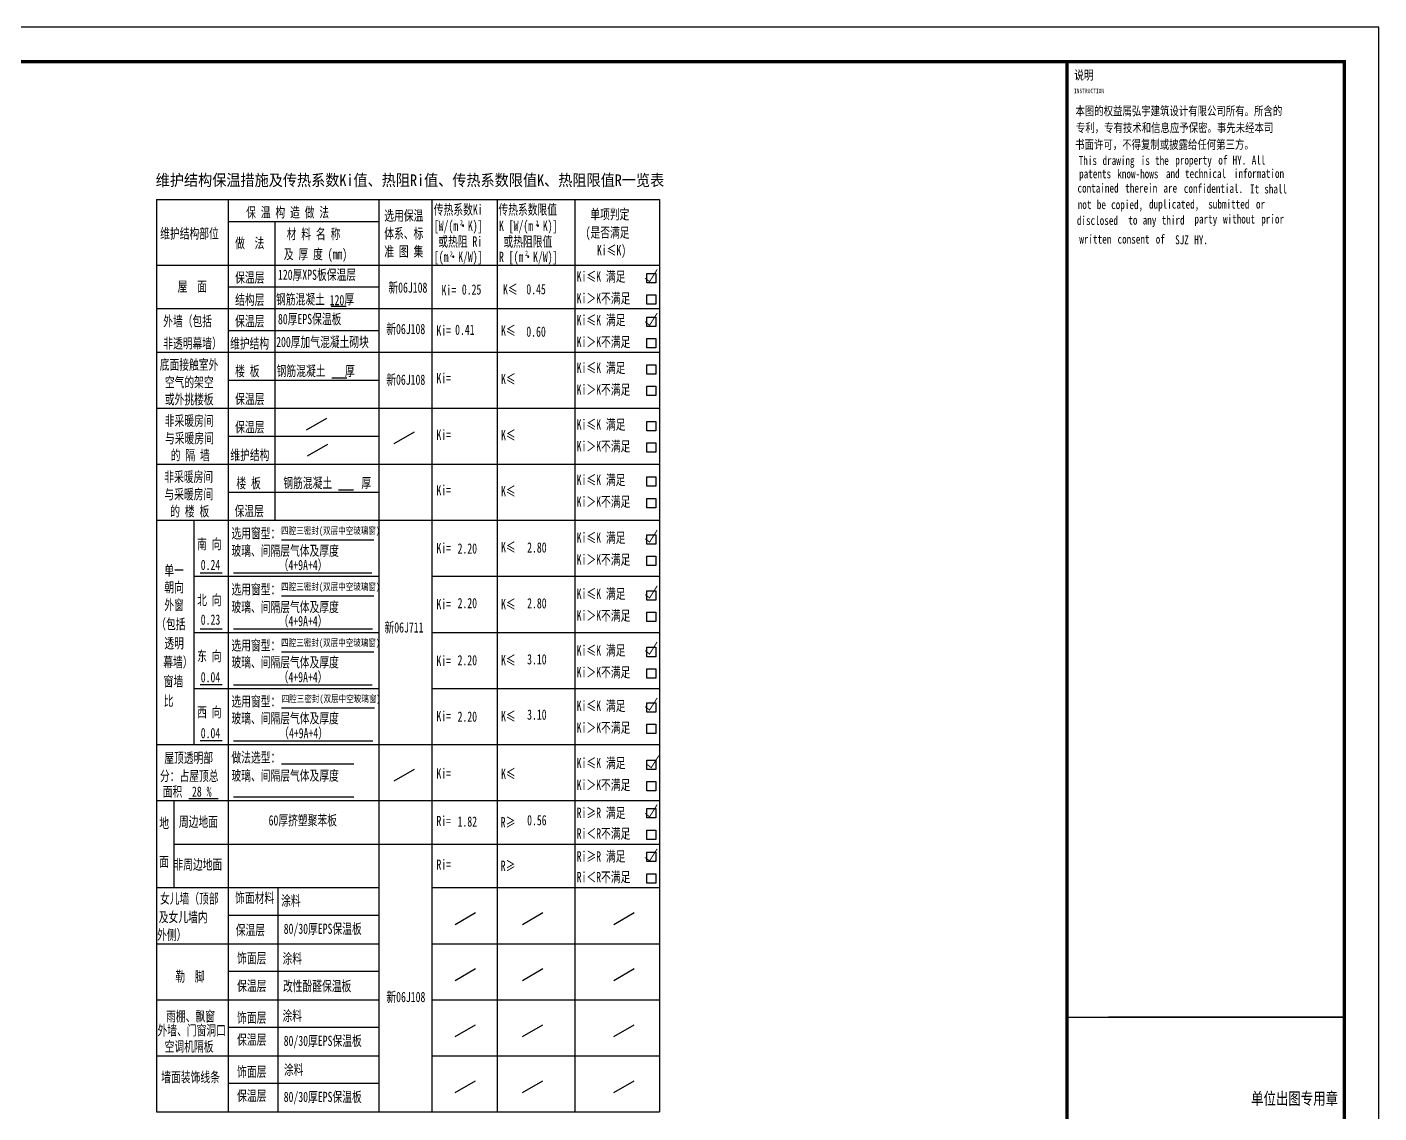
# Model space of a CAD drawing. Extents: x 30064 to 135164, y 17999 to 492668.
# Drawn here: x 75181 to 114181, y 287735 to 319046 of the extents above; entities that cross this region are included whole.
import ezdxf

# ---------------------------------------------------------------- set-up
doc = ezdxf.new("R2010")
doc.units = 0
doc.header["$LTSCALE"] = 1000
doc.header["$MEASUREMENT"] = 0
for name, color, linetype in [('PUB_TEXT', 7, 'Continuous'), ('PUB_TITLE', 7, 'Continuous'), ('TK', 126, 'Continuous'), ('TWT_TITLE', 7, 'Continuous')]:
    doc.layers.add(name, color=color, linetype=linetype)
doc.styles.add('-宋体', font='', dxfattribs={"width": 0.8})
doc.styles.add('STYLE3', font='', dxfattribs={"width": 0.7})
doc.styles.get('-宋体').set_extended_font_data('SimSun')
doc.styles.get('STYLE3').set_extended_font_data('SimSun')

msp = doc.modelspace()

# ---------------------------------------------------------------- linework, layer by layer
for p, q in [((105181, 260645), (105181, 318045)), ((113181, 290494), (106381, 290494)), ((106381, 290494), (113181, 290494))]:
    msp.add_line(p, q)
at = {"const_width": 34}
msp.add_lwpolyline([(105181, 290494), (113181, 290494)], dxfattribs=at)
at = {"layer": 'PUB_TEXT'}
for p, q in [((78918, 314069), (93423, 314069)), ((78918, 314069), (78918, 287769)), ((80983, 314069), (80983, 287769)), ((85333, 314069), (85333, 287769)), ((86859, 314069), (86859, 287769)), ((88744, 314069), (88744, 287769)), ((90988, 314069), (90988, 287769)), ((93423, 314069), (93423, 287769)), ((80983, 313441), (85333, 313441)), ((82329, 313441), (82329, 304824)), ((78918, 312184), (93423, 312184)), ((80983, 311556), (85333, 311556)), ((78918, 310927), (93423, 310927)), ((78918, 310927), (93423, 310927)), ((83952, 310995), (84387, 310995)), ((80983, 310299), (85333, 310299)), ((78918, 309671), (93423, 309671)), ((83970, 308931), (84405, 308931)), ((80983, 308863), (85333, 308863)), ((78918, 308055), (93423, 308055)), ((83244, 307431), (83830, 307770)), ((85768, 307037), (86354, 307375)), ((80983, 307247), (85333, 307247)), ((83271, 306681), (83857, 307020)), ((78918, 306439), (93423, 306439)), ((80983, 305631), (85333, 305631)), ((84163, 305699), (84598, 305699)), ((78918, 304824), (93423, 304824)), ((78918, 304824), (93423, 304824)), ((79995, 304824), (79995, 298361)), ((82526, 304261), (85187, 304261)), ((79995, 303208), (85333, 303208)), ((80178, 303312), (80814, 303312)), ((81138, 303312), (85126, 303312)), ((86859, 303208), (93423, 303208)), ((82526, 302645), (85184, 302645)), ((79995, 301592), (85333, 301592)), ((80178, 301696), (80814, 301696)), ((81138, 301697), (85149, 301697)), ((86859, 301592), (93423, 301592)), ((82526, 301029), (85184, 301029)), ((79995, 299977), (85333, 299977)), ((80178, 300087), (80814, 300087)), ((81138, 300081), (85136, 300081)), ((86859, 299977), (93423, 299977)), ((82526, 299414), (85203, 299414)), ((78918, 298361), (93423, 298361)), ((80178, 298472), (80814, 298472)), ((81138, 298465), (85158, 298465)), ((82526, 297798), (84608, 297798)), ((85768, 297309), (86354, 297648)), ((79851, 296804), (80699, 296804)), ((81138, 296850), (84608, 296850)), ((78918, 296745), (93423, 296745)), ((79412, 296745), (79412, 294232)), ((79412, 295489), (93423, 295489)), ((78918, 294232), (85333, 294232)), ((80983, 294232), (85333, 294232)), ((82413, 294232), (82413, 292616)), ((86859, 294232), (93423, 294232)), ((80983, 293441), (85333, 293441)), ((87527, 293173), (88114, 293512)), ((89477, 293173), (90064, 293512)), ((92106, 293173), (92692, 293512)), ((78918, 292616), (85333, 292616)), ((78918, 292616), (85333, 292616)), ((82413, 292616), (82413, 291001)), ((86859, 292616), (93423, 292616)), ((80983, 291825), (85333, 291825)), ((87527, 291558), (88114, 291896)), ((89477, 291558), (90064, 291896)), ((92106, 291558), (92692, 291896)), ((78918, 291001), (85333, 291001)), ((78918, 291001), (85333, 291001)), ((82413, 291001), (82413, 289385)), ((86859, 291001), (93423, 291001)), ((80983, 290209), (85333, 290209)), ((87527, 289942), (88114, 290280)), ((89477, 289942), (90064, 290280)), ((92106, 289942), (92692, 290280)), ((78918, 289385), (85333, 289385)), ((78918, 289385), (85333, 289385)), ((82413, 289385), (82413, 287769)), ((82413, 289385), (82413, 287769)), ((86859, 289385), (93423, 289385)), ((87527, 288326), (88114, 288665)), ((89477, 288326), (90064, 288665)), ((92106, 288326), (92692, 288665)), ((80983, 288594), (85333, 288594)), ((78918, 287769), (93423, 287769))]:
    msp.add_line(p, q, dxfattribs=at)
at = {"layer": 'PUB_TEXT', "const_width": 26.9}
for points in [[(93010, 311805), (93140, 311705), (93360, 312055), (93360, 312055)], [(93010, 310548), (93140, 310448), (93360, 310798), (93360, 310798)], [(93010, 304294), (93140, 304194), (93360, 304544), (93360, 304544)], [(93010, 302683), (93140, 302584), (93360, 302934), (93360, 302934)], [(93010, 301068), (93140, 300968), (93360, 301318), (93360, 301318)], [(93010, 299452), (93140, 299352), (93360, 299702), (93360, 299702)], [(93058, 297790), (93188, 297691), (93408, 298041), (93408, 298041)], [(93010, 296375), (93140, 296275), (93360, 296625), (93360, 296625)], [(93010, 295102), (93140, 295003), (93360, 295353), (93360, 295353)]]:
    msp.add_lwpolyline(points, dxfattribs=at)
at = {"layer": 'PUB_TEXT'}
for points in [[(93056, 311941), (93325, 311941), (93325, 311672), (93056, 311672)], [(93056, 311321), (93325, 311321), (93325, 311052), (93056, 311052)], [(93056, 310684), (93325, 310684), (93325, 310415), (93056, 310415)], [(93056, 310064), (93325, 310064), (93325, 309795), (93056, 309795)], [(93056, 309308), (93325, 309308), (93325, 309038), (93056, 309038)], [(93056, 308687), (93325, 308687), (93325, 308418), (93056, 308418)], [(93056, 307675), (93325, 307675), (93325, 307406), (93056, 307406)], [(93056, 307055), (93325, 307055), (93325, 306785), (93056, 306785)], [(93056, 306076), (93325, 306076), (93325, 305807), (93056, 305807)], [(93056, 305456), (93325, 305456), (93325, 305187), (93056, 305187)], [(93056, 304409), (93325, 304409), (93325, 304140), (93056, 304140)], [(93056, 303789), (93325, 303789), (93325, 303520), (93056, 303520)], [(93056, 302793), (93325, 302793), (93325, 302524), (93056, 302524)], [(93056, 302173), (93325, 302173), (93325, 301904), (93056, 301904)], [(93056, 301161), (93325, 301161), (93325, 300891), (93056, 300891)], [(93056, 300540), (93325, 300540), (93325, 300271), (93056, 300271)], [(93056, 299562), (93325, 299562), (93325, 299293), (93056, 299293)], [(93056, 298942), (93325, 298942), (93325, 298673), (93056, 298673)], [(93056, 297912), (93325, 297912), (93325, 297643), (93056, 297643)], [(93056, 297292), (93325, 297292), (93325, 297023), (93056, 297023)], [(93056, 296510), (93325, 296510), (93325, 296240), (93056, 296240)], [(93056, 295890), (93325, 295890), (93325, 295620), (93056, 295620)], [(93056, 295253), (93325, 295253), (93325, 294984), (93056, 294984)], [(93056, 294633), (93325, 294633), (93325, 294364), (93056, 294364)]]:
    msp.add_lwpolyline(points, close=True, dxfattribs=at)
at = {"layer": 'PUB_TITLE', "const_width": 100}
msp.add_lwpolyline([(105181, 318045), (113181, 318045), (113181, 260646), (105181, 260646)], close=True, dxfattribs=at)
at = {"layer": 'TWT_TITLE'}
msp.add_lwpolyline([(30081, 259646), (114181, 259646), (114181, 319046), (30081, 319046)], close=True, dxfattribs=at)
at = {"layer": 'TWT_TITLE', "const_width": 100}
msp.add_lwpolyline([(32581, 260646), (113181, 260646), (113181, 318046), (32581, 318046)], close=True, dxfattribs=at)

# ---------------------------------------------------------------- texts
at = {"style": '-宋体', "width": 0.75}
for s, height, p in [('INSTRUCTION', 129.15, (105382, 317139)), ('单位出图专用章', 350, (110493, 287977))]:
    msp.add_text(s, height=height, dxfattribs=at).set_placement(p)
at = {"ltscale": 1000, "style": 'STYLE3', "width": 0.9}
msp.add_text('维护结构保温措施及传热系数Ki值、热阻Ri值、传热系数限值K、热阻限值R一览表', height=331.99, dxfattribs=at).set_placement((78893, 314465))
at = {"color": 1, "ltscale": 1000, "style": 'STYLE3', "width": 0.78}
for p in [(82509, 304426, 1060), (82509, 302810, 1060), (82509, 301195, 1060), (82525, 299579, 1060)]:
    msp.add_text('四腔三密封(双层中空玻璃窗)', height=200, dxfattribs=at).set_placement(p)
at = {"layer": 'PUB_TEXT', "style": 'STYLE3', "width": 0.7}
for s, height, p in [('传热系数Ki', 295, (86916, 313636)), ('传热系数限值', 295, (88780, 313636)), ('保 温 构 造 做 法', 295, (81502, 313557)), ('选用保温', 295, (85486, 313464)), ('单项判定', 295, (91430, 313501)), ('维护结构部位', 295, (79022, 312947)), ('材 料 名 称', 295, (82671, 312932)), ('体系、标', 295, (85486, 312949)), ('[W/(m·K)]', 295, (86916, 313167)), ('2', 150, (87668, 313333)), ('K [W/(m·K)]', 295, (88796, 313167)), ('2', 150, (89850, 313319)), ('(是否满足', 295, (91293, 312975)), ('做  法', 295, (81184, 312669)), ('或热阻 Ri', 295, (87044, 312714)), ('或热阻限值', 295, (88924, 312714)), ('Ki≤K)', 295, (91621, 312463)), ('及 厚 度 (mm)', 295, (82588, 312352)), ('准 图 集', 295, (85486, 312428)), ('[(m·K/W)]', 295, (86916, 312272)), ('2', 150, (87377, 312433)), ('R [(m·K/W)]', 295, (88796, 312272)), ('2', 150, (89546, 312448)), ('保温层', 295, (81184, 311677)), ('120厚XPS板保温层', 295, (82420, 311757)), ('Ki≤K 满足', 295, (91037, 311706)), ('屋  面', 295, (79526, 311419)), ('新06J108', 295, (85605, 311386)), ('Ki=', 295, (87138, 311310)), ('0.25', 295, (87724, 311332)), ('K≤', 295, (88911, 311336)), ('0.45', 295, (89584, 311339)), ('结构层', 295, (81184, 311035)), ('钢筋混凝土    厚', 295, (82364, 311050)), ('120', 295, (83911, 311026)), ('Ki＞K不满足', 295, (91037, 311077)), ('外墙（包括', 295, (79110, 310420)), ('保温层', 295, (81184, 310420)), ('80厚EPS保温板', 295, (82420, 310479)), ('新06J108', 295, (85544, 310192)), ('Ki=', 295, (86992, 310149)), ('0.41', 295, (87530, 310170)), ('K≤', 295, (88855, 310149)), ('Ki≤K 满足', 295, (91037, 310449)), ('非透明幕墙）', 295, (79110, 309780)), ('维护结构', 295, (81038, 309778)), ('200厚加气混凝土砌块', 295, (82368, 309818)), ('0.60', 295, (89584, 310116)), ('Ki＞K不满足', 295, (91037, 309821)), ('底面接触室外', 295, (79009, 309164)), ('楼 板', 295, (81184, 308979)), ('钢筋混凝土    厚', 295, (82382, 308985)), ('Ki≤K 满足', 295, (91037, 309072)), ('空气的架空', 295, (79155, 308658)), ('新06J108', 295, (85544, 308731)), ('Ki=', 295, (86992, 308772)), ('K≤', 295, (88855, 308749)), ('或外挑楼板', 295, (79155, 308168)), ('保温层', 295, (81184, 308176)), ('Ki＞K不满足', 295, (91037, 308444)), ('非采暖房间', 295, (79154, 307548)), ('Ki≤K 满足', 295, (91037, 307439)), ('与采暖房间', 295, (79160, 307043)), ('保温层', 295, (81184, 307365)), ('Ki=', 295, (86992, 307139)), ('K≤', 295, (88855, 307133)), ('Ki＞K不满足', 295, (91037, 306811)), ('的 隔 墙', 295, (79327, 306553)), ('维护结构', 295, (81046, 306560)), ('非采暖房间', 295, (79139, 305932)), ('Ki≤K 满足', 295, (91037, 305841)), ('与采暖房间', 295, (79145, 305427)), ('楼 板', 295, (81219, 305749)), ('钢筋混凝土      厚', 295, (82575, 305754)), ('Ki=', 295, (86992, 305541)), ('K≤', 295, (88855, 305517)), ('Ki＞K不满足', 295, (91037, 305213)), ('的 楼 板', 295, (79312, 304937)), ('保温层', 295, (81169, 304945)), ('选用窗型： ', 295, (81077, 304303)), ('南 向', 295, (80088, 303993)), ('K≤', 295, (88855, 303902)), ('Ki≤K 满足', 295, (91037, 304174)), ('玻璃、间隔层气体及厚度', 295, (81077, 303801)), ('Ki=', 295, (86992, 303874)), ('2.20', 295, (87601, 303864)), ('2.80', 295, (89607, 303893)), ('Ki＞K不满足', 295, (91037, 303545)), ('单一', 295, (79142, 303233)), ('0.24', 295, (80192, 303392)), ('（4+9A+4）', 295, (82440, 303387)), ('朝向', 295, (79142, 302745)), ('北 向', 295, (80088, 302378)), ('选用窗型： ', 295, (81077, 302687)), ('Ki≤K 满足', 295, (91037, 302558)), ('外窗', 295, (79142, 302236)), ('玻璃、间隔层气体及厚度', 295, (81077, 302177)), ('Ki=', 295, (86992, 302258)), ('2.20', 295, (87601, 302289)), ('K≤', 295, (88855, 302258)), ('2.80', 295, (89607, 302284)), ('Ki＞K不满足', 295, (91037, 301930)), ('（包括', 295, (78907, 301684)), ('0.23', 295, (80192, 301813)), ('（4+9A+4）', 295, (82440, 301771)), ('新06J711', 295, (85493, 301588)), ('透明', 295, (79142, 301132)), ('东 向', 295, (80088, 300762)), ('选用窗型： ', 295, (81077, 301071)), ('Ki≤K 满足', 295, (91037, 300925)), ('幕墙）', 295, (79111, 300587)), ('玻璃、间隔层气体及厚度', 295, (81077, 300584)), ('Ki=', 295, (86992, 300625)), ('2.20', 295, (87601, 300642)), ('K≤', 295, (88855, 300642)), ('3.10', 295, (89607, 300669)), ('窗墙', 295, (79122, 300035)), ('0.04', 295, (80192, 300153)), ('（4+9A+4）', 295, (82440, 300156)), ('Ki＞K不满足', 295, (91037, 300297)), ('比', 295, (79122, 299474)), ('选用窗型： ', 295, (81077, 299456)), ('Ki≤K 满足', 295, (91037, 299327)), ('西 向', 295, (80088, 299146)), ('玻璃、间隔层气体及厚度', 295, (81077, 298968)), ('Ki=', 295, (86992, 299027)), ('2.20', 295, (87601, 299015)), ('K≤', 295, (88855, 299026)), ('3.10', 295, (89607, 299073)), ('0.04', 295, (80192, 298541)), ('（4+9A+4）', 295, (82456, 298540)), ('Ki＞K不满足', 295, (91037, 298698)), ('屋顶透明部', 295, (79141, 297829)), ('做法选型： ', 295, (81077, 297840)), ('Ki≤K 满足', 295, (91037, 297677)), ('分：占屋顶总', 295, (79015, 297304)), ('玻璃、间隔层气体及厚度', 295, (81077, 297316)), ('Ki=', 295, (86992, 297377)), ('K≤', 295, (88855, 297369)), ('面积  28 %%%', 295, (79096, 296855)), ('Ki＞K不满足', 295, (91037, 297048)), ('Ri≥R 满足', 295, (91037, 296242)), ('地', 295, (78994, 295947)), ('周边地面', 295, (79562, 295984)), ('60厚挤塑聚苯板', 295, (82150, 296025)), ('Ri=', 295, (86992, 296005)), ('1.82', 295, (87601, 295991)), ('R≥', 295, (88846, 295971)), ('0.56', 295, (89607, 296029)), ('Ri＜R不满足', 295, (91037, 295646)), ('Ri≥R 满足', 295, (91037, 294985)), ('面', 295, (78994, 294834)), ('非周边地面', 295, (79403, 294752)), ('Ri=', 295, (86992, 294748)), ('R≥', 295, (88846, 294715)), ('Ri＜R不满足', 295, (91037, 294389)), ('女儿墙（顶部', 295, (79017, 293771)), ('饰面材料', 295, (81184, 293789)), ('涂料', 295, (82510, 293710)), ('及女儿墙内', 295, (78981, 293237)), ('外侧）', 295, (78933, 292726)), ('保温层', 295, (81202, 292863)), ('80/30厚EPS保温板', 295, (82585, 292899)), ('饰面层', 295, (81241, 292053)), ('涂料', 295, (82552, 292041)), ('勒  脚', 295, (79460, 291525)), ('保温层', 295, (81241, 291254)), ('改性酚醛保温板', 295, (82564, 291246)), ('新06J108', 295, (85547, 290932)), ('雨棚、飘窗', 295, (79193, 290375)), ('饰面层', 295, (81241, 290336)), ('涂料', 295, (82550, 290389)), ('外墙、门窗洞口', 295, (78946, 289971)), ('空调机隔板', 295, (79152, 289505)), ('保温层', 295, (81241, 289702)), ('80/30厚EPS保温板', 295, (82585, 289668)), ('饰面层', 295, (81241, 288778)), ('涂料', 295, (82593, 288833)), ('墙面装饰线条', 295, (79054, 288623)), ('保温层', 295, (81241, 288086)), ('80/30厚EPS保温板', 295, (82585, 288052))]:
    msp.add_text(s, height=height, dxfattribs=at).set_placement(p)
at = {"layer": 'TK', "color": 9, "style": '-宋体', "width": 0.75}
msp.add_text('说明', height=265.8, dxfattribs=at).set_placement((105391, 317530))
at = {"layer": 'TK', "style": '-宋体', "width": 0.75}
for s, height, p in [('本图的权益属弘宇建筑设计有限公司所有。所含的', 258.23, (105426, 316500)), ('专利，专有技术和信息应予保密。事先未经本司', 258.23, (105439, 316015)), ('书面许可，不得复制或披露给任何第三方。', 258.23, (105418, 315532)), ('This', 258.2, (105518, 315070)), ('drawing', 258.2, (106207, 315070)), ('is', 258.2, (107309, 315070)), ('the', 258.2, (107722, 315070)), ('property', 258.2, (108306, 315080)), ('of', 258.2, (109546, 315080)), ('HY.', 258.2, (109959, 315080)), ('All', 258.2, (110510, 315080)), ('patents', 258.2, (105530, 314686)), ('know-hows', 258.2, (106632, 314686)), ('and', 258.2, (108035, 314691)), ('technical', 258.2, (108586, 314691)), ('information', 258.23, (109995, 314695)), ('contained', 258.2, (105484, 314273)), ('therein', 258.2, (106862, 314273)), ('are', 258.2, (107963, 314273)), ('confidential.', 258.23, (108552, 314263)), ('It', 258.2, (110459, 314248)), ('shall', 258.2, (110872, 314248)), ('not', 258.2, (105491, 313797)), ('be', 258.2, (106042, 313797)), ('copied,', 258.2, (106455, 313797)), ('duplicated,', 258.23, (107547, 313809)), ('submitted', 258.2, (109256, 313810)), ('or', 258.2, (110633, 313810)), ('disclosed', 258.2, (105466, 313340)), ('to', 258.2, (106951, 313350)), ('third', 258.2, (107915, 313350)), ('party', 258.2, (108857, 313381)), ('without', 258.2, (109683, 313381)), ('prior', 258.2, (110785, 313381)), ('any', 258.2, (107364, 313350)), ('written', 258.2, (105537, 312801)), ('consent', 258.2, (106639, 312801)), ('of', 258.2, (107741, 312801)), ('SJZ', 258.2, (108301, 312783)), ('HY.', 258.2, (108852, 312783))]:
    msp.add_text(s, height=height, dxfattribs=at).set_placement(p)

doc.saveas('drawing.dxf')
